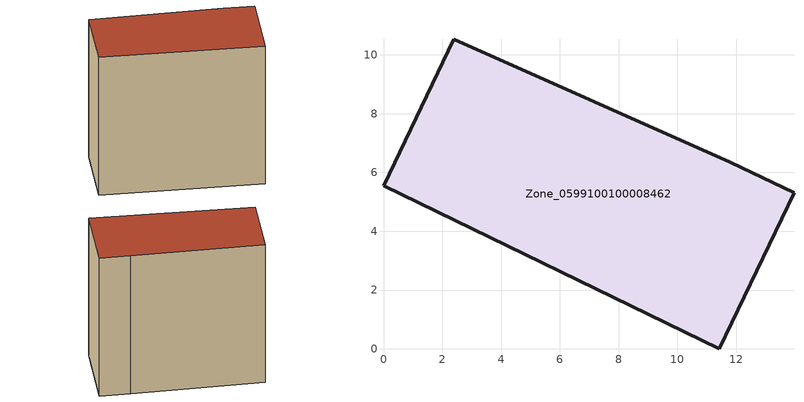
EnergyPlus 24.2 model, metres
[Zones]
Zone_0599100100008462
 floor ground (C_G): 11.42,0 0,5.55 2.39,10.54 11.8,6.35 13.96,5.31 z0
 wall outside (C_F): 0,5.55 11.42,0 13.96,5.31 11.8,6.35 2.39,10.54 0,5.55 z0:12.19
 roof outside (C_R): 13.96,5.31 11.8,6.35 2.39,10.54 0,5.55 11.42,0 z12.19
[BUILDING]
Pand.0599100100008462: North Axis=0; Terrain=City; Loads Convergence Tolerance Value=0.04; Temperature Convergence Tolerance Value=0.4; Solar Distribution=FullExterior; Maximum Number of Warmup Days=25; Minimum Number of Warmup Days=1
[Site:Location]
Rotterdam.The.Hague.AP_ZH_NLD Design_Conditions: Latitude=51.96; Longitude=4.45; Time Zone=1; Elevation=-4.5
[SITE:GROUNDTEMPERATURE:BUILDINGSURFACE]
18, 18, 18, 18, 18, 18, 18, 18, 18, 18, 18, 18
[MATERIAL] Thermal Absorptance=0.9; Solar Absorptance=0.7; Visible Absorptance=0.7
Name | Roughness | Thickness | Conductivity | Density | Specific Heat
G.TI.2015-2018 | MediumSmooth | 0.15 | 0.0428571 | 540 | 1210
F.TI.2015-2018 | Rough | 0.3 | 0.0666667 | 1920 | 840
R.TI.2015-2018 | MediumRough | 0.2 | 0.0333333 | 1500 | 1000
[CONSTRUCTION]
C_G: G.TI.2015-2018
C_F: F.TI.2015-2018
C_R: R.TI.2015-2018
[ZONE]
Zone_0599100100008462: Type=1; Multiplier=1; Ceiling Height=Autocalculate; Volume=Autocalculate; Floor Area=autocalculate; Part of Total Floor Area=Yes
[ZONEINFILTRATION:DESIGNFLOWRATE]
Infil_Zone_0599100100008462: Zone or ZoneList or Space or SpaceList=Zone_0599100100008462; Schedule=AlwaysOn; Design Flow Rate Calculation Method=Flow/Area; Flow Rate per Floor Area=0.0015; Constant Term Coefficient=1; Temperature Term Coefficient=0; Velocity Term Coefficient=0; Velocity Squared Term Coefficient=0
[HVACTEMPLATE:ZONE:IDEALLOADSAIRSYSTEM]
Zone_0599100100008462: Maximum Heating Supply Air Temperature=50; Minimum Cooling Supply Air Temperature=13; Maximum Heating Supply Air Humidity Ratio=0.0156; Minimum Cooling Supply Air Humidity Ratio=0.0077; Heating Limit=NoLimit; Cooling Limit=NoLimit; Dehumidification Control Type=ConstantSensibleHeatRatio; Cooling Sensible Heat Ratio=0.7; Dehumidification Setpoint=60; Humidification Control Type=None; Humidification Setpoint=30; Outdoor Air Method=None; Outdoor Air Flow Rate per Person=0.00944; Outdoor Air Flow Rate per Zone Floor Area=0; Outdoor Air Flow Rate per Zone=0; Demand Controlled Ventilation Type=None; Outdoor Air Economizer Type=NoEconomizer; Heat Recovery Type=None; Sensible Heat Recovery Effectiveness=0.7; Latent Heat Recovery Effectiveness=0.65
[ZONECONTROL:THERMOSTAT]
ThermostatControl_Zone_0599100100008462: Zone or ZoneList=Zone_0599100100008462; Control Type Schedule=DualSetpointControlType; Control 1=Thermostat_Zone_0599100100008462; Temperature Difference Between Cutout And Setpoint=0
[THERMOSTATSETPOINT:DUALSETPOINT]
Thermostat_Zone_0599100100008462: Heating Setpoint Temperature Schedule=HeatingSetpoint_Zone_0599100100008462; Cooling Setpoint Temperature Schedule=CoolingSetpoint_Zone_0599100100008462
[SCHEDULE:COMPACT]
HeatingSetpoint_Zone_0599100100008462: Through: 12/31, For: AllDays, Until: 24:00, 21
CoolingSetpoint_Zone_0599100100008462: Through: 12/31, For: AllDays, Until: 24:00, 24
DualSetpointControlType: Through: 12/31, For: AllDays, Until: 24:00, 4
AlwaysOn: Through: 12/31, For: AllDays, Until: 24:00, 1
